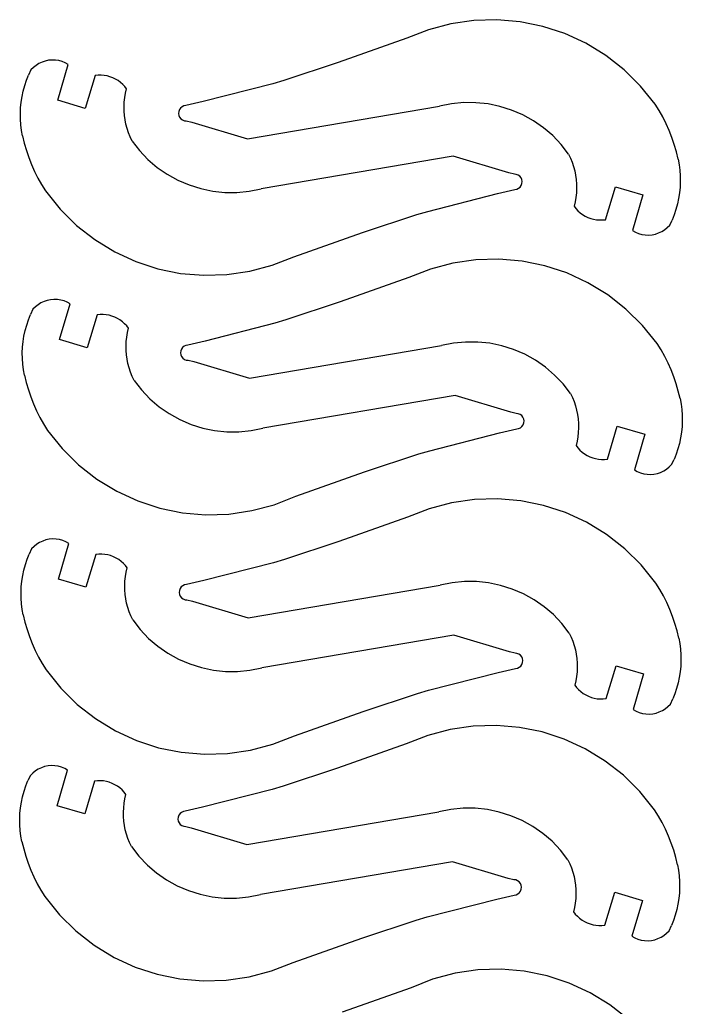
# Model space of a CAD drawing. Extents: x -3998 to 3998, y -3549 to 3549.
# Drawn here: x -1963 to -1618, y 506 to 1020 of the extents above; entities that cross this region are included whole.
import ezdxf

# ---------------------------------------------------------------- set-up
doc = ezdxf.new("R2010")
doc.units = 0
doc.header["$MEASUREMENT"] = 0
doc.layers.get('0').update_dxf_attribs({"linetype": 'CONTINUOUS'})

msp = doc.modelspace()

# ---------------------------------------------------------------- linework, layer by layer
for p, q in [((-1726.11, 1019.24), (-1738.06, 1017.5)), ((-1714.03, 1019.6), (-1726.11, 1019.24)), ((-1701.99, 1018.57), (-1714.03, 1019.6)), ((-1690.15, 1016.15), (-1701.99, 1018.57)), ((-1749.74, 1014.38), (-1760.98, 1009.95)), ((-1738.06, 1017.5), (-1749.74, 1014.38)), ((-1678.67, 1012.39), (-1690.15, 1016.15)), ((-1760.98, 1009.95), (-1796.79, 997.29)), ((-1667.7, 1007.33), (-1678.67, 1012.39)), ((-1657.38, 1001.04), (-1667.7, 1007.33)), ((-1950.93, 997.57), (-1952.54, 996.81)), ((-1949.24, 998.13), (-1950.93, 997.57)), ((-1947.5, 998.49), (-1949.24, 998.13)), ((-1945.73, 998.64), (-1947.5, 998.49)), ((-1943.95, 998.59), (-1945.73, 998.64)), ((-1942.19, 998.32), (-1943.95, 998.59)), ((-1940.47, 997.85), (-1942.19, 998.32)), ((-1938.82, 997.18), (-1940.47, 997.85)), ((-1937.27, 996.32), (-1938.82, 997.18)), ((-1796.79, 997.29), (-1824.98, 987.95)), ((-1647.86, 993.6), (-1657.38, 1001.04)), ((-1956.69, 993.49), (-1957.93, 990.83)), ((-1955.44, 994.76), (-1956.69, 993.49)), ((-1954.05, 995.87), (-1955.44, 994.76)), ((-1952.54, 996.81), (-1954.05, 995.87)), ((-1942.78, 977.76), (-1937.27, 996.32)), ((-1639.26, 985.11), (-1647.86, 993.6)), ((-1959.96, 985.3), (-1959.02, 988.09)), ((-1959.02, 988.09), (-1957.93, 990.83)), ((-1923.31, 990.63), (-1928.4, 973.49)), ((-1921.75, 990.78), (-1923.31, 990.63)), ((-1920.18, 990.79), (-1921.75, 990.78)), ((-1918.63, 990.66), (-1920.18, 990.79)), ((-1917.09, 990.38), (-1918.63, 990.66)), ((-1915.58, 989.96), (-1917.09, 990.38)), ((-1914.11, 989.41), (-1915.58, 989.96)), ((-1912.7, 988.73), (-1914.11, 989.41)), ((-1911.36, 987.93), (-1912.7, 988.73)), ((-1910.1, 987), (-1911.36, 987.93)), ((-1908.93, 985.96), (-1910.1, 987)), ((-1824.98, 987.95), (-1830.79, 986.29)), ((-1961.35, 979.59), (-1960.73, 982.46)), ((-1960.73, 982.46), (-1959.96, 985.3)), ((-1907.86, 984.82), (-1908.93, 985.96)), ((-1906.89, 983.59), (-1907.86, 984.82)), ((-1907.43, 981.33), (-1906.89, 983.59)), ((-1830.79, 986.29), (-1866.97, 976.98)), ((-1631.69, 975.69), (-1639.26, 985.11)), ((-1962.09, 973.75), (-1961.8, 976.68)), ((-1961.8, 976.68), (-1961.35, 979.59)), ((-1928.4, 973.49), (-1942.78, 977.76)), ((-1908.2, 974.42), (-1908.09, 976.74)), ((-1908.09, 976.74), (-1907.83, 979.05)), ((-1907.83, 979.05), (-1907.43, 981.33)), ((-1866.97, 976.98), (-1875.99, 974.89)), ((-1962.22, 970.81), (-1962.09, 973.75)), ((-1908.17, 972.09), (-1908.2, 974.42)), ((-1908, 969.78), (-1908.17, 972.09)), ((-1879.75, 971.86), (-1879.86, 970.83)), ((-1879.37, 972.82), (-1879.75, 971.86)), ((-1878.76, 973.66), (-1879.37, 972.82)), ((-1877.96, 974.31), (-1878.76, 973.66)), ((-1877.01, 974.73), (-1877.96, 974.31)), ((-1875.99, 974.89), (-1877.01, 974.73)), ((-1843.89, 957.59), (-1743.89, 974.59)), ((-1737.67, 975.84), (-1743.89, 974.59)), ((-1731.36, 976.46), (-1737.67, 975.84)), ((-1725.01, 976.44), (-1731.36, 976.46)), ((-1718.7, 975.78), (-1725.01, 976.44)), ((-1712.49, 974.49), (-1718.7, 975.78)), ((-1706.44, 972.59), (-1712.49, 974.49)), ((-1700.61, 970.09), (-1706.44, 972.59)), ((-1629.62, 972.39), (-1631.69, 975.69)), ((-1627.7, 968.99), (-1629.62, 972.39)), ((-1962.18, 967.87), (-1962.22, 970.81)), ((-1961.98, 964.93), (-1962.18, 967.87)), ((-1907.69, 967.48), (-1908, 969.78)), ((-1907.23, 965.2), (-1907.69, 967.48)), ((-1879.86, 970.83), (-1879.7, 969.8)), ((-1879.7, 969.8), (-1879.28, 968.86)), ((-1879.28, 968.86), (-1878.63, 968.05)), ((-1878.63, 968.05), (-1877.8, 967.44)), ((-1877.8, 967.44), (-1876.83, 967.06)), ((-1876.83, 967.06), (-1875.8, 966.95)), ((-1875.8, 966.95), (-1872.98, 966.24)), ((-1872.98, 966.24), (-1843.89, 957.59)), ((-1695.06, 967.01), (-1700.61, 970.09)), ((-1689.85, 963.4), (-1695.06, 967.01)), ((-1625.95, 965.5), (-1627.7, 968.99)), ((-1961.61, 962.01), (-1961.98, 964.93)), ((-1961.07, 959.12), (-1961.61, 962.01)), ((-1906.64, 962.95), (-1907.23, 965.2)), ((-1905.91, 960.75), (-1906.64, 962.95)), ((-1685.02, 959.28), (-1689.85, 963.4)), ((-1624.36, 961.94), (-1625.95, 965.5)), ((-1622.94, 958.31), (-1624.36, 961.94)), ((-1961.07, 959.12), (-1960.17, 955.32)), ((-1905.04, 958.59), (-1905.91, 960.75)), ((-1904.05, 956.49), (-1905.04, 958.59)), ((-1904.05, 956.49), (-1900.14, 951.49)), ((-1680.64, 954.7), (-1685.02, 959.28)), ((-1621.69, 954.61), (-1622.94, 958.31)), ((-1960.17, 955.32), (-1959.09, 951.57)), ((-1959.09, 951.57), (-1957.84, 947.88)), ((-1900.14, 951.49), (-1895.76, 946.91)), ((-1676.73, 949.7), (-1680.64, 954.7)), ((-1620.61, 950.87), (-1621.69, 954.61)), ((-1619.71, 947.07), (-1620.61, 950.87)), ((-1957.84, 947.88), (-1956.42, 944.24)), ((-1895.76, 946.91), (-1890.93, 942.79)), ((-1736.89, 948.59), (-1836.89, 931.59)), ((-1707.8, 939.95), (-1736.89, 948.59)), ((-1676.73, 949.7), (-1675.74, 947.6)), ((-1675.74, 947.6), (-1674.87, 945.44)), ((-1619.71, 947.07), (-1619.17, 944.18)), ((-1956.42, 944.24), (-1954.83, 940.68)), ((-1954.83, 940.68), (-1953.08, 937.2)), ((-1890.93, 942.79), (-1885.72, 939.17)), ((-1674.87, 945.44), (-1674.14, 943.24)), ((-1674.14, 943.24), (-1673.55, 940.99)), ((-1673.55, 940.99), (-1673.09, 938.71)), ((-1619.17, 944.18), (-1618.8, 941.26)), ((-1618.8, 941.26), (-1618.6, 938.32)), ((-1953.08, 937.2), (-1951.16, 933.8)), ((-1885.72, 939.17), (-1880.17, 936.1)), ((-1880.17, 936.1), (-1874.34, 933.6)), ((-1704.98, 939.24), (-1707.8, 939.95)), ((-1703.95, 939.13), (-1704.98, 939.24)), ((-1702.98, 938.75), (-1703.95, 939.13)), ((-1702.15, 938.14), (-1702.98, 938.75)), ((-1701.5, 937.33), (-1702.15, 938.14)), ((-1701.08, 936.38), (-1701.5, 937.33)), ((-1700.92, 935.36), (-1701.08, 936.38)), ((-1673.09, 938.71), (-1672.78, 936.41)), ((-1672.78, 936.41), (-1672.61, 934.09)), ((-1618.56, 935.38), (-1618.68, 932.44)), ((-1618.6, 938.32), (-1618.56, 935.38)), ((-1951.16, 933.8), (-1949.09, 930.49)), ((-1949.09, 930.49), (-1941.52, 921.07)), ((-1874.34, 933.6), (-1868.29, 931.69)), ((-1868.29, 931.69), (-1862.08, 930.41)), ((-1862.08, 930.41), (-1855.77, 929.75)), ((-1849.42, 929.73), (-1843.11, 930.35)), ((-1843.11, 930.35), (-1836.89, 931.59)), ((-1713.81, 929.21), (-1704.79, 931.29)), ((-1704.79, 931.29), (-1703.77, 931.46)), ((-1703.77, 931.46), (-1702.82, 931.88)), ((-1702.82, 931.88), (-1702.02, 932.53)), ((-1702.02, 932.53), (-1701.41, 933.37)), ((-1701.41, 933.37), (-1701.03, 934.33)), ((-1701.03, 934.33), (-1700.92, 935.36)), ((-1672.58, 931.77), (-1672.69, 929.45)), ((-1672.61, 934.09), (-1672.58, 931.77)), ((-1657.47, 915.55), (-1652.38, 932.7)), ((-1652.38, 932.7), (-1638, 928.42)), ((-1618.68, 932.44), (-1618.97, 929.51)), ((-1855.77, 929.75), (-1849.42, 929.73)), ((-1749.99, 919.89), (-1713.81, 929.21)), ((-1672.95, 927.14), (-1673.35, 924.85)), ((-1672.69, 929.45), (-1672.95, 927.14)), ((-1638, 928.42), (-1643.51, 909.87)), ((-1619.43, 926.6), (-1620.05, 923.72)), ((-1618.97, 929.51), (-1619.43, 926.6)), ((-1941.52, 921.07), (-1932.92, 912.59)), ((-1673.35, 924.85), (-1673.89, 922.59)), ((-1673.89, 922.59), (-1672.92, 921.36)), ((-1672.92, 921.36), (-1671.85, 920.22)), ((-1671.85, 920.22), (-1670.68, 919.19)), ((-1620.82, 920.89), (-1621.76, 918.1)), ((-1620.05, 923.72), (-1620.82, 920.89)), ((-1783.99, 908.89), (-1755.8, 918.24)), ((-1755.8, 918.24), (-1749.99, 919.89)), ((-1670.68, 919.19), (-1669.42, 918.26)), ((-1669.42, 918.26), (-1668.08, 917.46)), ((-1668.08, 917.46), (-1666.67, 916.77)), ((-1666.67, 916.77), (-1665.2, 916.22)), ((-1665.2, 916.22), (-1663.69, 915.81)), ((-1663.69, 915.81), (-1662.15, 915.53)), ((-1662.15, 915.53), (-1660.6, 915.4)), ((-1660.6, 915.4), (-1659.03, 915.4)), ((-1659.03, 915.4), (-1657.47, 915.55)), ((-1624.09, 912.69), (-1622.85, 915.36)), ((-1621.76, 918.1), (-1622.85, 915.36)), ((-1932.92, 912.59), (-1923.4, 905.15)), ((-1643.51, 909.87), (-1641.96, 909.01)), ((-1628.24, 909.37), (-1626.73, 910.31)), ((-1626.73, 910.31), (-1625.34, 911.43)), ((-1625.34, 911.43), (-1624.09, 912.69)), ((-1923.4, 905.15), (-1913.08, 898.86)), ((-1819.8, 896.24), (-1783.99, 908.89)), ((-1641.96, 909.01), (-1640.31, 908.34)), ((-1640.31, 908.34), (-1638.59, 907.87)), ((-1638.59, 907.87), (-1636.83, 907.6)), ((-1636.83, 907.6), (-1635.05, 907.54)), ((-1635.05, 907.54), (-1633.28, 907.69)), ((-1633.28, 907.69), (-1631.54, 908.05)), ((-1631.54, 908.05), (-1629.85, 908.62)), ((-1629.85, 908.62), (-1628.24, 909.37)), ((-1913.08, 898.86), (-1902.11, 893.8)), ((-1831.04, 891.8), (-1819.8, 896.24)), ((-1725.09, 894.66), (-1737.04, 892.92)), ((-1713.01, 895.02), (-1725.09, 894.66)), ((-1700.97, 893.99), (-1713.01, 895.02)), ((-1902.11, 893.8), (-1890.63, 890.04)), ((-1890.63, 890.04), (-1878.79, 887.62)), ((-1842.72, 888.69), (-1831.04, 891.8)), ((-1748.72, 889.8), (-1759.96, 885.37)), ((-1737.04, 892.92), (-1748.72, 889.8)), ((-1689.13, 891.57), (-1700.97, 893.99)), ((-1677.65, 887.81), (-1689.13, 891.57)), ((-1878.79, 887.62), (-1866.75, 886.59)), ((-1866.75, 886.59), (-1854.67, 886.94)), ((-1854.67, 886.94), (-1842.72, 888.69)), ((-1759.96, 885.37), (-1795.77, 872.71)), ((-1666.68, 882.75), (-1677.65, 887.81)), ((-1656.36, 876.46), (-1666.68, 882.75)), ((-1946.48, 873.91), (-1948.22, 873.55)), ((-1944.71, 874.06), (-1946.48, 873.91)), ((-1942.93, 874.01), (-1944.71, 874.06)), ((-1941.17, 873.74), (-1942.93, 874.01)), ((-1939.45, 873.27), (-1941.17, 873.74)), ((-1646.84, 869.02), (-1656.36, 876.46)), ((-1955.67, 868.91), (-1956.91, 866.25)), ((-1954.42, 870.18), (-1955.67, 868.91)), ((-1953.03, 871.29), (-1954.42, 870.18)), ((-1951.52, 872.23), (-1953.03, 871.29)), ((-1949.91, 872.99), (-1951.52, 872.23)), ((-1948.22, 873.55), (-1949.91, 872.99)), ((-1941.76, 853.18), (-1936.25, 871.74)), ((-1937.8, 872.6), (-1939.45, 873.27)), ((-1936.25, 871.74), (-1937.8, 872.6)), ((-1795.77, 872.71), (-1823.96, 863.37)), ((-1638.24, 860.53), (-1646.84, 869.02)), ((-1958.94, 860.72), (-1958, 863.51)), ((-1958, 863.51), (-1956.91, 866.25)), ((-1922.29, 866.05), (-1927.38, 848.91)), ((-1920.73, 866.2), (-1922.29, 866.05)), ((-1919.16, 866.21), (-1920.73, 866.2)), ((-1917.61, 866.08), (-1919.16, 866.21)), ((-1916.06, 865.8), (-1917.61, 866.08)), ((-1914.56, 865.38), (-1916.06, 865.8)), ((-1913.09, 864.83), (-1914.56, 865.38)), ((-1911.68, 864.15), (-1913.09, 864.83)), ((-1910.34, 863.34), (-1911.68, 864.15)), ((-1959.71, 857.88), (-1958.94, 860.72)), ((-1909.08, 862.42), (-1910.34, 863.34)), ((-1907.91, 861.38), (-1909.08, 862.42)), ((-1906.83, 860.24), (-1907.91, 861.38)), ((-1905.87, 859.01), (-1906.83, 860.24)), ((-1906.41, 856.75), (-1905.87, 859.01)), ((-1829.77, 861.71), (-1865.95, 852.4)), ((-1823.96, 863.37), (-1829.77, 861.71)), ((-1630.67, 851.11), (-1638.24, 860.53)), ((-1960.78, 852.1), (-1960.33, 855.01)), ((-1960.33, 855.01), (-1959.71, 857.88)), ((-1927.38, 848.91), (-1941.76, 853.18)), ((-1907.06, 852.16), (-1906.81, 854.47)), ((-1906.81, 854.47), (-1906.41, 856.75)), ((-1961.2, 846.23), (-1961.07, 849.17)), ((-1961.07, 849.17), (-1960.78, 852.1)), ((-1907.18, 849.84), (-1907.06, 852.16)), ((-1907.15, 847.51), (-1907.18, 849.84)), ((-1878.35, 848.24), (-1878.73, 847.28)), ((-1877.74, 849.08), (-1878.35, 848.24)), ((-1876.94, 849.73), (-1877.74, 849.08)), ((-1875.99, 850.15), (-1876.94, 849.73)), ((-1874.97, 850.31), (-1875.99, 850.15)), ((-1865.95, 852.4), (-1874.97, 850.31)), ((-1842.87, 833.01), (-1742.87, 850.01)), ((-1736.65, 851.26), (-1742.87, 850.01)), ((-1730.34, 851.88), (-1736.65, 851.26)), ((-1723.99, 851.86), (-1730.34, 851.88)), ((-1717.68, 851.2), (-1723.99, 851.86)), ((-1711.47, 849.91), (-1717.68, 851.2)), ((-1705.42, 848.01), (-1711.47, 849.91)), ((-1699.59, 845.51), (-1705.42, 848.01)), ((-1628.6, 847.81), (-1630.67, 851.11)), ((-1961.16, 843.29), (-1961.2, 846.23)), ((-1960.96, 840.35), (-1961.16, 843.29)), ((-1906.98, 845.2), (-1907.15, 847.51)), ((-1906.67, 842.9), (-1906.98, 845.2)), ((-1906.21, 840.62), (-1906.67, 842.9)), ((-1878.73, 847.28), (-1878.84, 846.25)), ((-1878.84, 846.25), (-1878.68, 845.22)), ((-1878.68, 845.22), (-1878.26, 844.28)), ((-1878.26, 844.28), (-1877.61, 843.47)), ((-1877.61, 843.47), (-1876.78, 842.86)), ((-1694.04, 842.43), (-1699.59, 845.51)), ((-1626.68, 844.41), (-1628.6, 847.81)), ((-1624.93, 840.92), (-1626.68, 844.41)), ((-1960.59, 837.43), (-1960.96, 840.35)), ((-1905.62, 838.37), (-1906.21, 840.62)), ((-1904.89, 836.17), (-1905.62, 838.37)), ((-1876.78, 842.86), (-1875.81, 842.48)), ((-1875.81, 842.48), (-1874.78, 842.37)), ((-1874.78, 842.37), (-1871.96, 841.66)), ((-1871.96, 841.66), (-1842.87, 833.01)), ((-1688.82, 838.82), (-1694.04, 842.43)), ((-1684, 834.7), (-1688.82, 838.82)), ((-1623.34, 837.36), (-1624.93, 840.92)), ((-1960.05, 834.54), (-1960.59, 837.43)), ((-1960.05, 834.54), (-1959.15, 830.74)), ((-1904.02, 834.01), (-1904.89, 836.17)), ((-1903.03, 831.91), (-1904.02, 834.01)), ((-1679.61, 830.12), (-1684, 834.7)), ((-1621.92, 833.73), (-1623.34, 837.36)), ((-1620.67, 830.03), (-1621.92, 833.73)), ((-1959.15, 830.74), (-1958.07, 826.99)), ((-1903.03, 831.91), (-1899.12, 826.91)), ((-1675.71, 825.12), (-1679.61, 830.12)), ((-1619.59, 826.29), (-1620.67, 830.03)), ((-1958.07, 826.99), (-1956.82, 823.3)), ((-1956.82, 823.3), (-1955.4, 819.66)), ((-1899.12, 826.91), (-1894.74, 822.33)), ((-1894.74, 822.33), (-1889.91, 818.21)), ((-1735.87, 824.01), (-1835.87, 807.01)), ((-1706.78, 815.37), (-1735.87, 824.01)), ((-1675.71, 825.12), (-1674.71, 823.02)), ((-1674.71, 823.02), (-1673.85, 820.86)), ((-1618.69, 822.49), (-1619.59, 826.29)), ((-1618.69, 822.49), (-1618.15, 819.6)), ((-1955.4, 819.66), (-1953.81, 816.1)), ((-1889.91, 818.21), (-1884.7, 814.59)), ((-1673.85, 820.86), (-1673.12, 818.66)), ((-1673.12, 818.66), (-1672.53, 816.41)), ((-1618.15, 819.6), (-1617.78, 816.68)), ((-1953.81, 816.1), (-1952.06, 812.62)), ((-1952.06, 812.62), (-1950.14, 809.22)), ((-1884.7, 814.59), (-1879.15, 811.52)), ((-1703.96, 814.66), (-1706.78, 815.37)), ((-1702.93, 814.55), (-1703.96, 814.66)), ((-1701.96, 814.17), (-1702.93, 814.55)), ((-1701.13, 813.56), (-1701.96, 814.17)), ((-1700.48, 812.75), (-1701.13, 813.56)), ((-1700.06, 811.8), (-1700.48, 812.75)), ((-1672.53, 816.41), (-1672.07, 814.13)), ((-1672.07, 814.13), (-1671.76, 811.83)), ((-1617.78, 816.68), (-1617.58, 813.74)), ((-1617.58, 813.74), (-1617.54, 810.8)), ((-1950.14, 809.22), (-1948.07, 805.91)), ((-1879.15, 811.52), (-1873.32, 809.02)), ((-1873.32, 809.02), (-1867.27, 807.11)), ((-1867.27, 807.11), (-1861.06, 805.83)), ((-1842.09, 805.77), (-1835.87, 807.01)), ((-1702.75, 806.88), (-1701.8, 807.3)), ((-1701.8, 807.3), (-1701, 807.95)), ((-1701, 807.95), (-1700.39, 808.78)), ((-1700.39, 808.78), (-1700.01, 809.75)), ((-1699.9, 810.78), (-1700.06, 811.8)), ((-1700.01, 809.75), (-1699.9, 810.78)), ((-1671.76, 811.83), (-1671.59, 809.51)), ((-1671.56, 807.19), (-1671.67, 804.87)), ((-1671.59, 809.51), (-1671.56, 807.19)), ((-1656.45, 790.97), (-1651.36, 808.12)), ((-1651.36, 808.12), (-1636.98, 803.84)), ((-1617.66, 807.86), (-1617.95, 804.93)), ((-1617.54, 810.8), (-1617.66, 807.86)), ((-1948.07, 805.91), (-1940.5, 796.49)), ((-1861.06, 805.83), (-1854.75, 805.17)), ((-1854.75, 805.17), (-1848.4, 805.15)), ((-1848.4, 805.15), (-1842.09, 805.77)), ((-1748.97, 795.31), (-1712.79, 804.63)), ((-1712.79, 804.63), (-1703.77, 806.71)), ((-1703.77, 806.71), (-1702.75, 806.88)), ((-1671.93, 802.56), (-1672.33, 800.27)), ((-1671.67, 804.87), (-1671.93, 802.56)), ((-1636.98, 803.84), (-1642.49, 785.29)), ((-1618.41, 802.02), (-1619.02, 799.14)), ((-1617.95, 804.93), (-1618.41, 802.02)), ((-1672.33, 800.27), (-1672.87, 798.01)), ((-1672.87, 798.01), (-1671.9, 796.78)), ((-1671.9, 796.78), (-1670.83, 795.64)), ((-1619.02, 799.14), (-1619.8, 796.31)), ((-1940.5, 796.49), (-1931.9, 788.01)), ((-1782.97, 784.31), (-1754.78, 793.66)), ((-1754.78, 793.66), (-1748.97, 795.31)), ((-1670.83, 795.64), (-1669.66, 794.61)), ((-1669.66, 794.61), (-1668.4, 793.68)), ((-1668.4, 793.68), (-1667.06, 792.88)), ((-1667.06, 792.88), (-1665.65, 792.19)), ((-1665.65, 792.19), (-1664.18, 791.64)), ((-1664.18, 791.64), (-1662.67, 791.23)), ((-1620.74, 793.51), (-1621.83, 790.78)), ((-1619.8, 796.31), (-1620.74, 793.51)), ((-1931.9, 788.01), (-1922.38, 780.57)), ((-1662.67, 791.23), (-1661.13, 790.95)), ((-1661.13, 790.95), (-1659.57, 790.82)), ((-1659.57, 790.82), (-1658.01, 790.82)), ((-1658.01, 790.82), (-1656.45, 790.97)), ((-1625.71, 785.73), (-1624.32, 786.85)), ((-1624.32, 786.85), (-1623.07, 788.11)), ((-1623.07, 788.11), (-1621.83, 790.78)), ((-1818.78, 771.66), (-1782.97, 784.31)), ((-1642.49, 785.29), (-1640.94, 784.43)), ((-1640.94, 784.43), (-1639.29, 783.76)), ((-1639.29, 783.76), (-1637.57, 783.29)), ((-1637.57, 783.29), (-1635.81, 783.02)), ((-1635.81, 783.02), (-1634.03, 782.96)), ((-1634.03, 782.96), (-1632.26, 783.11)), ((-1632.26, 783.11), (-1630.52, 783.47)), ((-1630.52, 783.47), (-1628.83, 784.04)), ((-1628.83, 784.04), (-1627.22, 784.79)), ((-1627.22, 784.79), (-1625.71, 785.73)), ((-1922.38, 780.57), (-1912.06, 774.28)), ((-1912.06, 774.28), (-1901.09, 769.22)), ((-1830.02, 767.22), (-1818.78, 771.66)), ((-1901.09, 769.22), (-1889.61, 765.46)), ((-1841.69, 764.11), (-1830.02, 767.22)), ((-1737.72, 768.22), (-1749.39, 765.11)), ((-1725.76, 769.97), (-1737.72, 768.22)), ((-1713.68, 770.33), (-1725.76, 769.97)), ((-1701.65, 769.29), (-1713.68, 770.33)), ((-1689.81, 766.87), (-1701.65, 769.29)), ((-1678.32, 763.11), (-1689.81, 766.87)), ((-1889.61, 765.46), (-1877.77, 763.04)), ((-1877.77, 763.04), (-1865.73, 762.01)), ((-1865.73, 762.01), (-1853.65, 762.36)), ((-1853.65, 762.36), (-1841.69, 764.11)), ((-1760.63, 760.67), (-1796.44, 748.02)), ((-1749.39, 765.11), (-1760.63, 760.67)), ((-1667.35, 758.05), (-1678.32, 763.11)), ((-1657.04, 751.76), (-1667.35, 758.05)), ((-1647.51, 744.32), (-1657.04, 751.76)), ((-1955.09, 745.49), (-1956.34, 744.22)), ((-1953.71, 746.6), (-1955.09, 745.49)), ((-1952.19, 747.54), (-1953.71, 746.6)), ((-1950.58, 748.3), (-1952.19, 747.54)), ((-1948.9, 748.86), (-1950.58, 748.3)), ((-1947.15, 749.22), (-1948.9, 748.86)), ((-1945.38, 749.37), (-1947.15, 749.22)), ((-1943.6, 749.31), (-1945.38, 749.37)), ((-1941.84, 749.05), (-1943.6, 749.31)), ((-1942.44, 728.49), (-1936.92, 747.04)), ((-1940.13, 748.57), (-1941.84, 749.05)), ((-1938.48, 747.9), (-1940.13, 748.57)), ((-1936.92, 747.04), (-1938.48, 747.9)), ((-1796.44, 748.02), (-1824.63, 738.67)), ((-1958.68, 738.82), (-1957.59, 741.55)), ((-1956.34, 744.22), (-1957.59, 741.55)), ((-1922.96, 741.36), (-1928.06, 724.21)), ((-1921.4, 741.51), (-1922.96, 741.36)), ((-1919.84, 741.52), (-1921.4, 741.51)), ((-1918.28, 741.38), (-1919.84, 741.52)), ((-1916.74, 741.1), (-1918.28, 741.38)), ((-1915.23, 740.69), (-1916.74, 741.1)), ((-1913.77, 740.14), (-1915.23, 740.69)), ((-1912.36, 739.46), (-1913.77, 740.14)), ((-1638.91, 735.84), (-1647.51, 744.32)), ((-1960.39, 733.19), (-1959.61, 736.03)), ((-1959.61, 736.03), (-1958.68, 738.82)), ((-1911.02, 738.65), (-1912.36, 739.46)), ((-1909.75, 737.72), (-1911.02, 738.65)), ((-1908.58, 736.69), (-1909.75, 737.72)), ((-1907.51, 735.55), (-1908.58, 736.69)), ((-1906.54, 734.32), (-1907.51, 735.55)), ((-1830.44, 737.02), (-1866.62, 727.7)), ((-1824.63, 738.67), (-1830.44, 737.02)), ((-1631.34, 726.42), (-1638.91, 735.84)), ((-1961.46, 727.4), (-1961, 730.31)), ((-1961, 730.31), (-1960.39, 733.19)), ((-1907.48, 729.77), (-1907.08, 732.06)), ((-1907.08, 732.06), (-1906.54, 734.32)), ((-1961.75, 724.47), (-1961.46, 727.4)), ((-1928.06, 724.21), (-1942.44, 728.49)), ((-1907.85, 725.14), (-1907.74, 727.46)), ((-1907.83, 722.82), (-1907.85, 725.14)), ((-1907.74, 727.46), (-1907.48, 729.77)), ((-1877.61, 725.03), (-1878.42, 724.38)), ((-1876.67, 725.46), (-1877.61, 725.03)), ((-1875.64, 725.62), (-1876.67, 725.46)), ((-1866.62, 727.7), (-1875.64, 725.62)), ((-1843.54, 708.32), (-1743.54, 725.32)), ((-1737.32, 726.56), (-1743.54, 725.32)), ((-1731.01, 727.18), (-1737.32, 726.56)), ((-1724.67, 727.16), (-1731.01, 727.18)), ((-1718.36, 726.5), (-1724.67, 727.16)), ((-1712.14, 725.22), (-1718.36, 726.5)), ((-1706.09, 723.31), (-1712.14, 725.22)), ((-1629.27, 723.11), (-1631.34, 726.42)), ((-1961.87, 721.53), (-1961.75, 724.47)), ((-1961.83, 718.59), (-1961.87, 721.53)), ((-1907.65, 720.5), (-1907.83, 722.82)), ((-1907.34, 718.2), (-1907.65, 720.5)), ((-1879.4, 722.58), (-1879.51, 721.55)), ((-1879.51, 721.55), (-1879.35, 720.53)), ((-1879.03, 723.55), (-1879.4, 722.58)), ((-1879.35, 720.53), (-1878.93, 719.58)), ((-1878.42, 724.38), (-1879.03, 723.55)), ((-1878.93, 719.58), (-1878.28, 718.77)), ((-1700.26, 720.81), (-1706.09, 723.31)), ((-1694.71, 717.74), (-1700.26, 720.81)), ((-1627.36, 719.71), (-1629.27, 723.11)), ((-1625.6, 716.23), (-1627.36, 719.71)), ((-1961.63, 715.65), (-1961.83, 718.59)), ((-1961.26, 712.74), (-1961.63, 715.65)), ((-1906.89, 715.92), (-1907.34, 718.2)), ((-1906.29, 713.68), (-1906.89, 715.92)), ((-1878.28, 718.77), (-1877.45, 718.16)), ((-1877.45, 718.16), (-1876.48, 717.78)), ((-1876.48, 717.78), (-1875.46, 717.67)), ((-1875.46, 717.67), (-1872.63, 716.96)), ((-1872.63, 716.96), (-1843.54, 708.32)), ((-1689.5, 714.12), (-1694.71, 717.74)), ((-1624.01, 712.67), (-1625.6, 716.23)), ((-1960.73, 709.84), (-1961.26, 712.74)), ((-1960.73, 709.84), (-1959.83, 706.05)), ((-1905.56, 711.47), (-1906.29, 713.68)), ((-1904.7, 709.31), (-1905.56, 711.47)), ((-1903.7, 707.22), (-1904.7, 709.31)), ((-1684.67, 710), (-1689.5, 714.12)), ((-1680.29, 705.42), (-1684.67, 710)), ((-1622.59, 709.03), (-1624.01, 712.67)), ((-1959.83, 706.05), (-1958.75, 702.3)), ((-1903.7, 707.22), (-1899.8, 702.22)), ((-1676.38, 700.42), (-1680.29, 705.42)), ((-1621.34, 705.34), (-1622.59, 709.03)), ((-1620.26, 701.59), (-1621.34, 705.34)), ((-1958.75, 702.3), (-1957.5, 698.6)), ((-1899.8, 702.22), (-1895.41, 697.63)), ((-1736.54, 699.32), (-1836.54, 682.32)), ((-1707.46, 690.67), (-1736.54, 699.32)), ((-1676.38, 700.42), (-1675.39, 698.32)), ((-1619.36, 697.79), (-1620.26, 701.59)), ((-1957.5, 698.6), (-1956.07, 694.97)), ((-1956.07, 694.97), (-1954.48, 691.41)), ((-1895.41, 697.63), (-1890.59, 693.51)), ((-1675.39, 698.32), (-1674.52, 696.17)), ((-1674.52, 696.17), (-1673.79, 693.96)), ((-1673.79, 693.96), (-1673.2, 691.71)), ((-1619.36, 697.79), (-1618.83, 694.9)), ((-1618.83, 694.9), (-1618.46, 691.98)), ((-1954.48, 691.41), (-1952.73, 687.92)), ((-1890.59, 693.51), (-1885.37, 689.9)), ((-1885.37, 689.9), (-1879.83, 686.82)), ((-1704.63, 689.96), (-1707.46, 690.67)), ((-1703.6, 689.85), (-1704.63, 689.96)), ((-1702.64, 689.48), (-1703.6, 689.85)), ((-1701.8, 688.86), (-1702.64, 689.48)), ((-1701.15, 688.06), (-1701.8, 688.86)), ((-1673.2, 691.71), (-1672.75, 689.44)), ((-1672.75, 689.44), (-1672.43, 687.13)), ((-1618.46, 691.98), (-1618.25, 689.04)), ((-1618.25, 689.04), (-1618.21, 686.1)), ((-1952.73, 687.92), (-1950.81, 684.52)), ((-1950.81, 684.52), (-1948.74, 681.22)), ((-1879.83, 686.82), (-1874, 684.32)), ((-1874, 684.32), (-1867.94, 682.42)), ((-1701.67, 683.25), (-1701.06, 684.09)), ((-1700.74, 687.11), (-1701.15, 688.06)), ((-1701.06, 684.09), (-1700.69, 685.06)), ((-1700.58, 686.09), (-1700.74, 687.11)), ((-1700.69, 685.06), (-1700.58, 686.09)), ((-1672.43, 687.13), (-1672.26, 684.82)), ((-1672.26, 684.82), (-1672.23, 682.49)), ((-1618.21, 686.1), (-1618.34, 683.16)), ((-1948.74, 681.22), (-1941.18, 671.8)), ((-1867.94, 682.42), (-1861.73, 681.13)), ((-1861.73, 681.13), (-1855.42, 680.47)), ((-1855.42, 680.47), (-1849.08, 680.45)), ((-1849.08, 680.45), (-1842.76, 681.07)), ((-1842.76, 681.07), (-1836.54, 682.32)), ((-1749.64, 670.62), (-1713.47, 679.93)), ((-1713.47, 679.93), (-1704.44, 682.02)), ((-1704.44, 682.02), (-1703.42, 682.18)), ((-1703.42, 682.18), (-1702.47, 682.6)), ((-1702.47, 682.6), (-1701.67, 683.25)), ((-1672.35, 680.17), (-1672.61, 677.87)), ((-1672.23, 682.49), (-1672.35, 680.17)), ((-1657.13, 666.28), (-1652.03, 683.42)), ((-1652.03, 683.42), (-1637.65, 679.15)), ((-1637.65, 679.15), (-1643.17, 660.59)), ((-1618.63, 680.23), (-1619.08, 677.33)), ((-1618.34, 683.16), (-1618.63, 680.23)), ((-1673, 675.58), (-1673.54, 673.32)), ((-1673.54, 673.32), (-1672.58, 672.09)), ((-1672.61, 677.87), (-1673, 675.58)), ((-1619.7, 674.45), (-1620.48, 671.61)), ((-1619.08, 677.33), (-1619.7, 674.45)), ((-1941.18, 671.8), (-1932.57, 663.31)), ((-1783.64, 659.62), (-1755.46, 668.96)), ((-1755.46, 668.96), (-1749.64, 670.62)), ((-1672.58, 672.09), (-1671.5, 670.95)), ((-1671.5, 670.95), (-1670.33, 669.91)), ((-1670.33, 669.91), (-1669.07, 668.99)), ((-1669.07, 668.99), (-1667.73, 668.18)), ((-1667.73, 668.18), (-1666.32, 667.5)), ((-1621.41, 668.82), (-1622.5, 666.09)), ((-1620.48, 671.61), (-1621.41, 668.82)), ((-1932.57, 663.31), (-1923.05, 655.88)), ((-1666.32, 667.5), (-1664.86, 666.95)), ((-1664.86, 666.95), (-1663.35, 666.53)), ((-1663.35, 666.53), (-1661.81, 666.26)), ((-1661.81, 666.26), (-1660.25, 666.12)), ((-1660.25, 666.12), (-1658.68, 666.13)), ((-1658.68, 666.13), (-1657.13, 666.28)), ((-1624.99, 662.15), (-1623.74, 663.42)), ((-1623.74, 663.42), (-1622.5, 666.09)), ((-1819.46, 646.96), (-1783.64, 659.62)), ((-1643.17, 660.59), (-1641.61, 659.73)), ((-1641.61, 659.73), (-1639.96, 659.06)), ((-1639.96, 659.06), (-1638.24, 658.59)), ((-1638.24, 658.59), (-1636.49, 658.32)), ((-1636.49, 658.32), (-1634.71, 658.27)), ((-1634.71, 658.27), (-1632.93, 658.42)), ((-1632.93, 658.42), (-1631.19, 658.78)), ((-1631.19, 658.78), (-1629.5, 659.34)), ((-1629.5, 659.34), (-1627.89, 660.1)), ((-1627.89, 660.1), (-1626.38, 661.04)), ((-1626.38, 661.04), (-1624.99, 662.15)), ((-1923.05, 655.88), (-1912.73, 649.58)), ((-1912.73, 649.58), (-1901.76, 644.52)), ((-1738.39, 650.26), (-1750.07, 647.15)), ((-1726.44, 652.01), (-1738.39, 650.26)), ((-1714.36, 652.37), (-1726.44, 652.01)), ((-1702.32, 651.33), (-1714.36, 652.37)), ((-1690.48, 648.92), (-1702.32, 651.33)), ((-1679, 645.16), (-1690.48, 648.92)), ((-1901.76, 644.52), (-1890.28, 640.76)), ((-1842.37, 639.42), (-1830.69, 642.53)), ((-1830.69, 642.53), (-1819.46, 646.96)), ((-1761.31, 642.72), (-1797.12, 630.06)), ((-1750.07, 647.15), (-1761.31, 642.72)), ((-1668.03, 640.1), (-1679, 645.16)), ((-1890.28, 640.76), (-1878.44, 638.35)), ((-1878.44, 638.35), (-1866.4, 637.31)), ((-1866.4, 637.31), (-1854.32, 637.67)), ((-1854.32, 637.67), (-1842.37, 639.42)), ((-1657.71, 633.8), (-1668.03, 640.1)), ((-1648.19, 626.37), (-1657.71, 633.8)), ((-1955.77, 627.53), (-1957.02, 626.26)), ((-1954.38, 628.64), (-1955.77, 627.53)), ((-1952.87, 629.58), (-1954.38, 628.64)), ((-1951.26, 630.34), (-1952.87, 629.58)), ((-1949.57, 630.9), (-1951.26, 630.34)), ((-1947.83, 631.26), (-1949.57, 630.9)), ((-1946.05, 631.41), (-1947.83, 631.26)), ((-1944.28, 631.36), (-1946.05, 631.41)), ((-1942.52, 631.09), (-1944.28, 631.36)), ((-1943.11, 610.53), (-1937.59, 629.09)), ((-1940.8, 630.62), (-1942.52, 631.09)), ((-1939.15, 629.95), (-1940.8, 630.62)), ((-1937.59, 629.09), (-1939.15, 629.95)), ((-1797.12, 630.06), (-1825.31, 620.72)), ((-1959.35, 620.86), (-1958.26, 623.59)), ((-1957.02, 626.26), (-1958.26, 623.59)), ((-1923.63, 623.4), (-1928.73, 606.26)), ((-1922.08, 623.55), (-1923.63, 623.4)), ((-1920.51, 623.56), (-1922.08, 623.55)), ((-1918.95, 623.42), (-1920.51, 623.56)), ((-1917.41, 623.15), (-1918.95, 623.42)), ((-1915.9, 622.73), (-1917.41, 623.15)), ((-1914.44, 622.18), (-1915.9, 622.73)), ((-1913.03, 621.5), (-1914.44, 622.18)), ((-1639.59, 617.88), (-1648.19, 626.37)), ((-1961.06, 615.23), (-1960.28, 618.07)), ((-1960.28, 618.07), (-1959.35, 620.86)), ((-1911.69, 620.69), (-1913.03, 621.5)), ((-1910.43, 619.77), (-1911.69, 620.69)), ((-1909.26, 618.73), (-1910.43, 619.77)), ((-1908.18, 617.59), (-1909.26, 618.73)), ((-1907.22, 616.36), (-1908.18, 617.59)), ((-1831.12, 619.06), (-1867.29, 609.75)), ((-1825.31, 620.72), (-1831.12, 619.06)), ((-1632.02, 608.46), (-1639.59, 617.88)), ((-1962.13, 609.45), (-1961.68, 612.35)), ((-1961.68, 612.35), (-1961.06, 615.23)), ((-1908.41, 609.51), (-1908.16, 611.81)), ((-1908.16, 611.81), (-1907.76, 614.1)), ((-1907.76, 614.1), (-1907.22, 616.36)), ((-1962.55, 603.58), (-1962.42, 606.52)), ((-1962.42, 606.52), (-1962.13, 609.45)), ((-1928.73, 606.26), (-1943.11, 610.53)), ((-1908.53, 607.19), (-1908.41, 609.51)), ((-1908.5, 604.86), (-1908.53, 607.19)), ((-1878.29, 607.08), (-1879.09, 606.43)), ((-1877.34, 607.5), (-1878.29, 607.08)), ((-1876.32, 607.66), (-1877.34, 607.5)), ((-1867.29, 609.75), (-1876.32, 607.66)), ((-1844.22, 590.36), (-1744.22, 607.36)), ((-1738, 608.61), (-1744.22, 607.36)), ((-1731.68, 609.23), (-1738, 608.61)), ((-1725.34, 609.21), (-1731.68, 609.23)), ((-1719.03, 608.55), (-1725.34, 609.21)), ((-1712.82, 607.26), (-1719.03, 608.55)), ((-1706.77, 605.36), (-1712.82, 607.26)), ((-1629.95, 605.16), (-1632.02, 608.46)), ((-1962.51, 600.64), (-1962.55, 603.58)), ((-1908.33, 602.55), (-1908.5, 604.86)), ((-1908.02, 600.24), (-1908.33, 602.55)), ((-1880.07, 604.62), (-1880.18, 603.6)), ((-1880.18, 603.6), (-1880.03, 602.57)), ((-1879.7, 605.59), (-1880.07, 604.62)), ((-1880.03, 602.57), (-1879.61, 601.62)), ((-1879.09, 606.43), (-1879.7, 605.59)), ((-1879.61, 601.62), (-1878.96, 600.82)), ((-1700.94, 602.86), (-1706.77, 605.36)), ((-1695.39, 599.78), (-1700.94, 602.86)), ((-1628.03, 601.76), (-1629.95, 605.16)), ((-1626.28, 598.27), (-1628.03, 601.76)), ((-1962.3, 597.7), (-1962.51, 600.64)), ((-1961.93, 594.78), (-1962.3, 597.7)), ((-1907.56, 597.97), (-1908.02, 600.24)), ((-1906.97, 595.72), (-1907.56, 597.97)), ((-1878.96, 600.82), (-1878.12, 600.2)), ((-1878.12, 600.2), (-1877.16, 599.83)), ((-1877.16, 599.83), (-1876.13, 599.72)), ((-1876.13, 599.72), (-1873.31, 599.01)), ((-1873.31, 599.01), (-1844.22, 590.36)), ((-1690.17, 596.17), (-1695.39, 599.78)), ((-1624.69, 594.71), (-1626.28, 598.27)), ((-1961.4, 591.89), (-1961.93, 594.78)), ((-1961.4, 591.89), (-1960.5, 588.09)), ((-1906.24, 593.51), (-1906.97, 595.72)), ((-1905.37, 591.36), (-1906.24, 593.51)), ((-1904.38, 589.26), (-1905.37, 591.36)), ((-1685.35, 592.05), (-1690.17, 596.17)), ((-1680.96, 587.46), (-1685.35, 592.05)), ((-1623.26, 591.08), (-1624.69, 594.71)), ((-1622.01, 587.38), (-1623.26, 591.08)), ((-1960.5, 588.09), (-1959.42, 584.34)), ((-1904.38, 589.26), (-1900.47, 584.26)), ((-1677.06, 582.46), (-1680.96, 587.46)), ((-1620.94, 583.63), (-1622.01, 587.38)), ((-1959.42, 584.34), (-1958.17, 580.65)), ((-1900.47, 584.26), (-1896.09, 579.68)), ((-1737.22, 581.36), (-1837.22, 564.36)), ((-1708.13, 572.72), (-1737.22, 581.36)), ((-1677.06, 582.46), (-1676.06, 580.37)), ((-1620.03, 579.84), (-1620.94, 583.63)), ((-1958.17, 580.65), (-1956.75, 577.01)), ((-1956.75, 577.01), (-1955.16, 573.45)), ((-1896.09, 579.68), (-1891.26, 575.56)), ((-1676.06, 580.37), (-1675.2, 578.21)), ((-1675.2, 578.21), (-1674.47, 576)), ((-1674.47, 576), (-1673.87, 573.76)), ((-1620.03, 579.84), (-1619.5, 576.94)), ((-1619.5, 576.94), (-1619.13, 574.03)), ((-1955.16, 573.45), (-1953.4, 569.97)), ((-1891.26, 575.56), (-1886.05, 571.94)), ((-1886.05, 571.94), (-1880.5, 568.87)), ((-1705.31, 572.01), (-1708.13, 572.72)), ((-1704.28, 571.9), (-1705.31, 572.01)), ((-1703.31, 571.52), (-1704.28, 571.9)), ((-1702.48, 570.91), (-1703.31, 571.52)), ((-1701.83, 570.1), (-1702.48, 570.91)), ((-1673.87, 573.76), (-1673.42, 571.48)), ((-1673.42, 571.48), (-1673.11, 569.18)), ((-1619.13, 574.03), (-1618.93, 571.09)), ((-1618.93, 571.09), (-1618.89, 568.15)), ((-1953.4, 569.97), (-1951.49, 566.57)), ((-1951.49, 566.57), (-1949.42, 563.26)), ((-1880.5, 568.87), (-1874.67, 566.37)), ((-1874.67, 566.37), (-1868.62, 564.46)), ((-1702.34, 565.3), (-1701.73, 566.13)), ((-1701.41, 569.15), (-1701.83, 570.1)), ((-1701.73, 566.13), (-1701.36, 567.1)), ((-1701.25, 568.13), (-1701.41, 569.15)), ((-1701.36, 567.1), (-1701.25, 568.13)), ((-1673.11, 569.18), (-1672.94, 566.86)), ((-1672.94, 566.86), (-1672.91, 564.54)), ((-1657.8, 548.32), (-1652.7, 565.47)), ((-1652.7, 565.47), (-1638.33, 561.19)), ((-1618.89, 568.15), (-1619.01, 565.21)), ((-1949.42, 563.26), (-1941.85, 553.84)), ((-1868.62, 564.46), (-1862.41, 563.18)), ((-1862.41, 563.18), (-1856.1, 562.52)), ((-1856.1, 562.52), (-1849.75, 562.5)), ((-1849.75, 562.5), (-1843.44, 563.12)), ((-1843.44, 563.12), (-1837.22, 564.36)), ((-1750.32, 552.66), (-1714.14, 561.98)), ((-1714.14, 561.98), (-1705.12, 564.06)), ((-1705.12, 564.06), (-1704.09, 564.22)), ((-1704.09, 564.22), (-1703.15, 564.65)), ((-1703.15, 564.65), (-1702.34, 565.3)), ((-1673.02, 562.22), (-1673.28, 559.91)), ((-1672.91, 564.54), (-1673.02, 562.22)), ((-1638.33, 561.19), (-1643.84, 542.64)), ((-1619.3, 562.28), (-1619.76, 559.37)), ((-1619.01, 565.21), (-1619.3, 562.28)), ((-1673.68, 557.62), (-1674.22, 555.36)), ((-1674.22, 555.36), (-1673.25, 554.13)), ((-1673.28, 559.91), (-1673.68, 557.62)), ((-1620.37, 556.49), (-1621.15, 553.65)), ((-1619.76, 559.37), (-1620.37, 556.49)), ((-1941.85, 553.84), (-1933.25, 545.36)), ((-1784.32, 541.66), (-1756.13, 551.01)), ((-1756.13, 551.01), (-1750.32, 552.66)), ((-1673.25, 554.13), (-1672.18, 552.99)), ((-1672.18, 552.99), (-1671.01, 551.96)), ((-1671.01, 551.96), (-1669.74, 551.03)), ((-1669.74, 551.03), (-1668.4, 550.22)), ((-1668.4, 550.22), (-1666.99, 549.54)), ((-1622.09, 550.86), (-1623.18, 548.13)), ((-1621.15, 553.65), (-1622.09, 550.86)), ((-1933.25, 545.36), (-1923.72, 537.92)), ((-1666.99, 549.54), (-1665.53, 548.99)), ((-1665.53, 548.99), (-1664.02, 548.58)), ((-1664.02, 548.58), (-1662.48, 548.3)), ((-1662.48, 548.3), (-1660.92, 548.16)), ((-1660.92, 548.16), (-1659.36, 548.17)), ((-1659.36, 548.17), (-1657.8, 548.32)), ((-1625.67, 544.19), (-1624.42, 545.46)), ((-1624.42, 545.46), (-1623.18, 548.13)), ((-1820.13, 529.01), (-1784.32, 541.66)), ((-1643.84, 542.64), (-1642.28, 541.78)), ((-1642.28, 541.78), (-1640.63, 541.11)), ((-1640.63, 541.11), (-1638.92, 540.63)), ((-1638.92, 540.63), (-1637.16, 540.37)), ((-1637.16, 540.37), (-1635.38, 540.31)), ((-1635.38, 540.31), (-1633.61, 540.46)), ((-1633.61, 540.46), (-1631.86, 540.82)), ((-1631.86, 540.82), (-1630.18, 541.38)), ((-1630.18, 541.38), (-1628.57, 542.14)), ((-1628.57, 542.14), (-1627.06, 543.08)), ((-1627.06, 543.08), (-1625.67, 544.19)), ((-1923.72, 537.92), (-1913.41, 531.63)), ((-1913.41, 531.63), (-1902.44, 526.57)), ((-1902.44, 526.57), (-1890.95, 522.81)), ((-1843.04, 521.46), (-1831.37, 524.57)), ((-1831.37, 524.57), (-1820.13, 529.01)), ((-1723.92, 525.06), (-1735.88, 523.32)), ((-1711.84, 525.42), (-1723.92, 525.06)), ((-1699.8, 524.39), (-1711.84, 525.42)), ((-1687.97, 521.97), (-1699.8, 524.39)), ((-1890.95, 522.81), (-1879.12, 520.39)), ((-1879.12, 520.39), (-1867.08, 519.35)), ((-1867.08, 519.35), (-1855, 519.71)), ((-1855, 519.71), (-1843.04, 521.46)), ((-1747.55, 520.21), (-1758.79, 515.77)), ((-1735.88, 523.32), (-1747.55, 520.21)), ((-1676.48, 518.21), (-1687.97, 521.97)), ((-1758.79, 515.77), (-1794.6, 503.12)), ((-1665.51, 513.15), (-1676.48, 518.21)), ((-1655.2, 506.86), (-1665.51, 513.15)), ((-1645.67, 499.42), (-1655.2, 506.86))]:
    msp.add_line(p, q)

doc.saveas('drawing.dxf')
